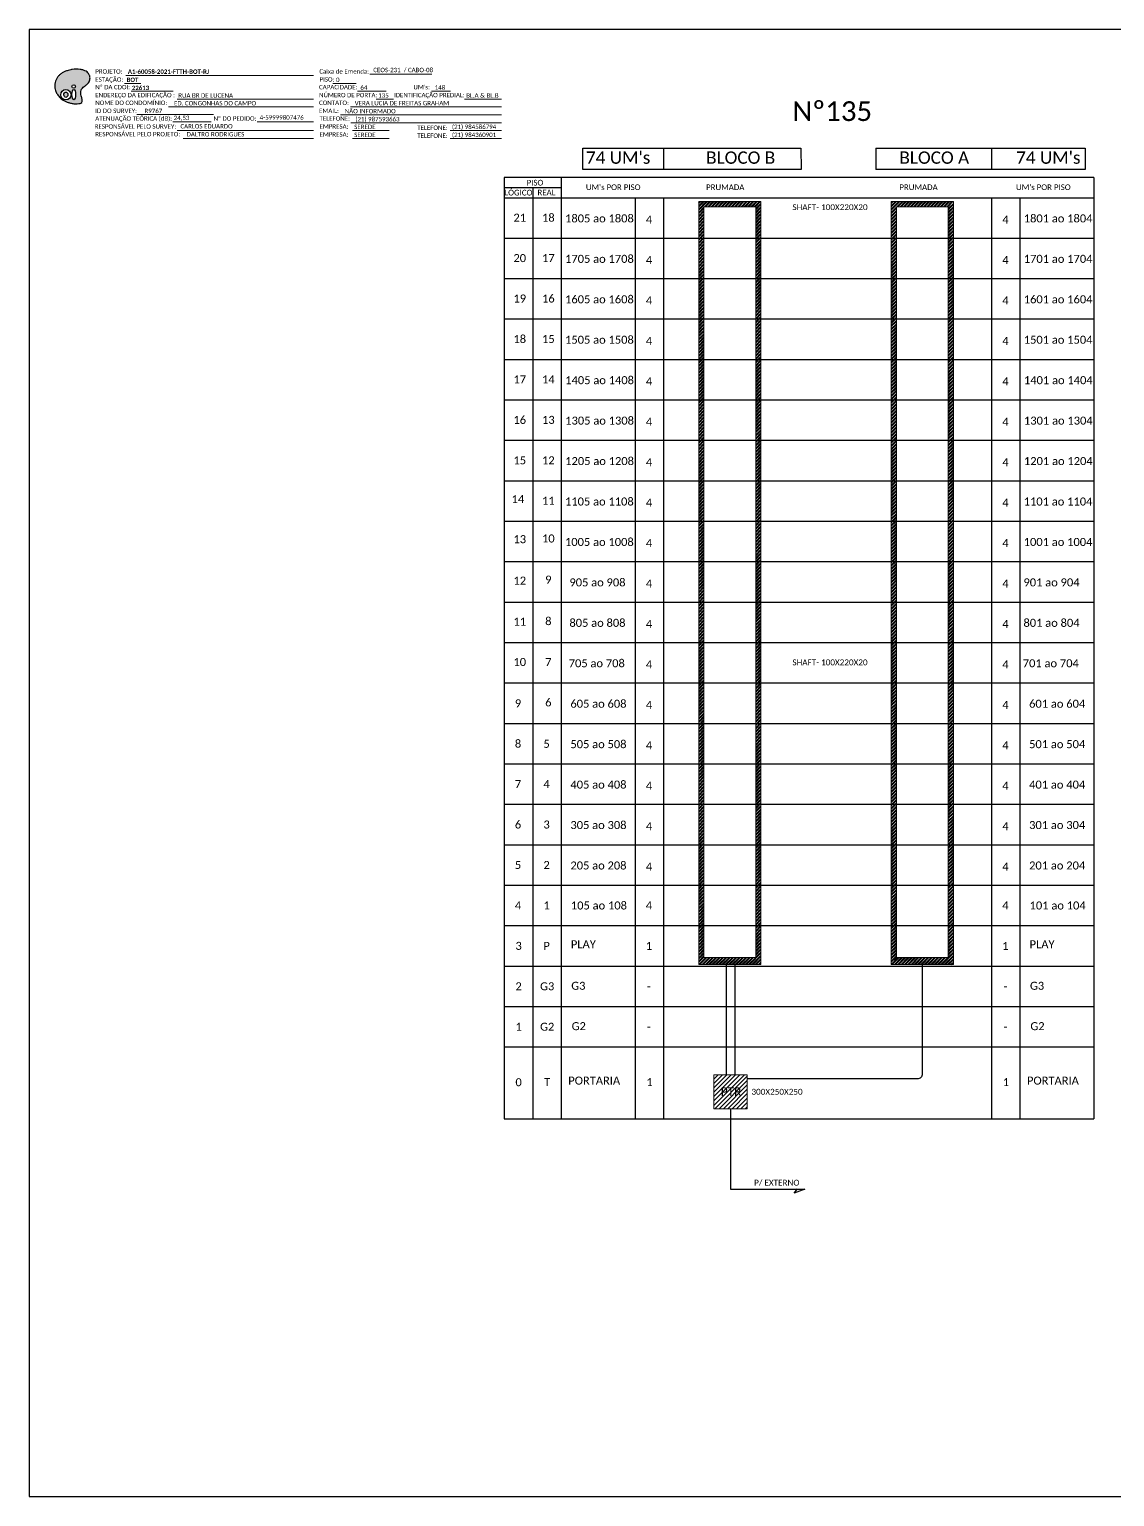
# Model space of a CAD drawing. Header units: metres. Extents: x -1286 to 443, y -500 to 94.
# Drawn here: x -398 to 42, y -500 to 94 of the extents above; entities that cross this region are included whole.
import ezdxf
from ezdxf.enums import TextEntityAlignment as Align

# ---------------------------------------------------------------- set-up
doc = ezdxf.new("R2010")
doc.units = ezdxf.units.M
doc.styles.add('WMF-Calibri0', font='calibri.ttf')
doc.styles.add('WMF-Calibri1', font='calibrib.ttf')

# ---------------------------------------------------------------- blocks, each defined once
blk = doc.blocks.new('OI')
h = blk.add_hatch(color=40)
edge = h.paths.add_edge_path()
edge.add_spline(control_points=[(4.35, -0.67), (3.92, -0.99), (3.26, -1.5), (2.81, -2.59), (2.9, -3.5), (3.06, -4.27), (3.31, -4.85), (3.37, -5.39), (3.4, -5.88), (3.2, -6.4), (2.54, -6.61), (1.65, -6.63), (0.55, -6.67), (-0.56, -6.42), (-1.61, -6.14), (-2.77, -5.61), (-3.92, -4.77), (-4.89, -3.7), (-5.34, -2.65), (-5.6, -1.94), (-5.85, -0.96), (-5.71, 0.47), (-5.1, 2.02), (-4.14, 3.02), (-3.3, 3.61), (-2.37, 4.16), (-1.36, 4.44), (-0.56, 4.7), (0.79, 4.85), (2.24, 4.97), (3.79, 4.57), (4.67, 4.21), (5.44, 3.65), (5.76, 2.99), (6.03, 2.21), (6.01, 1.46), (5.72, 0.64), (5.31, 0.08), (4.88, -0.38), (4.51, -0.55), (4.35, -0.67)], knot_values=[0, 0, 0, 0, 1.60434, 2.417191, 3.427595, 4.282808, 4.776746, 5.304182, 5.888771, 6.258406, 6.858137, 7.79129, 8.986195, 10.124242, 11.187857, 12.242908, 13.953784, 15.414161, 16.515391, 17.349188, 17.675853, 19.552021, 21.515531, 22.568638, 23.63245, 24.621084, 25.782718, 26.745347, 27.142653, 29.870543, 31.004649, 31.921532, 32.709589, 33.801391, 34.042471, 35.192333, 35.971461, 36.628871, 37.254359, 37.836911, 37.836911, 37.836911, 37.836911], degree=3, periodic=0)
h.paths.add_polyline_path([(1.13, -0.87, -1), (-0.04, -0.87, -1)], flags=16)
edge = h.paths.add_edge_path(flags=16)
edge.add_ellipse((0.56, -3.59), major_axis=(-0.02, 1.71), ratio=0.361305, start_angle=0, end_angle=360)
h.paths.add_polyline_path([(-0.36, -3.62, -1), (-3.8, -3.62, -1)], flags=16)
edge = h.paths.add_edge_path(flags=0)
edge.add_ellipse((-2.08, -3.62), major_axis=(0, 0.885), ratio=0.758294, start_angle=0, end_angle=360)
at = {"color": 40}
for centre, radius in [((-2.08, -3.62), 1.72), ((0.54, -0.87), 0.587)]:
    blk.add_circle(centre, radius, dxfattribs=at)
blk.add_ellipse((-2.08, -3.62), major_axis=(0, 0.885), ratio=0.758294, start_param=-3.141592653589792, end_param=3.141592653589792, dxfattribs=at)
blk.add_ellipse((0.56, -3.59), major_axis=(-0.02, 1.71), ratio=0.361305, dxfattribs=at)
at = {"color": 40, "start_tangent": (-0.800898, -0.598801), "end_tangent": (-0.800898, -0.598801)}
blk.add_spline([(4.35, -0.67), (3.2, -1.78), (2.9, -2.54), (2.92, -3.55), (3.12, -4.38), (3.28, -4.85), (3.37, -5.37), (3.35, -5.95), (3.2, -6.29), (2.66, -6.55), (1.73, -6.63), (0.54, -6.62), (-0.58, -6.41), (-1.6, -6.11), (-2.56, -5.67), (-3.95, -4.67), (-4.89, -3.56), (-5.37, -2.56), (-5.64, -1.78), (-5.72, -1.46), (-5.63, 0.42), (-4.84, 2.22), (-4.13, 2.99), (-3.27, 3.62), (-2.4, 4.09), (-1.3, 4.47), (-0.37, 4.72), (0.02, 4.77), (2.75, 4.8), (3.85, 4.53), (4.69, 4.16), (5.31, 3.68), (5.85, 2.73), (5.93, 2.5), (5.94, 1.35), (5.67, 0.62), (5.29, 0.08), (4.84, -0.36), (4.35, -0.67)], degree=3, dxfattribs=at)

msp = doc.modelspace()

# ---------------------------------------------------------------- hatches: boundary and pattern name
h = msp.add_hatch()
h.set_pattern_fill('ANSI32', color=3, scale=0.1)
h.set_pattern_definition([(45, (-7751.4532, 2152.0415), (-0.67351921, 0.67351921), []), (45, (-7751.0041, 2152.0415), (-0.67351921, 0.67351921), [])])
h.paths.add_polyline_path([(-101.61, 24.48), (-126.82, 24.48), (-126.82, -284.25), (-101.61, -284.25)])
h.paths.add_polyline_path([(-124.71, 22.37), (-103.72, 22.37), (-103.72, -281.64), (-124.71, -281.64)], flags=16)
h = msp.add_hatch()
h.set_pattern_fill('ANSI32', color=3, scale=0.1)
h.set_pattern_definition([(45, (-7673.5294, 2152.0415), (-0.67351921, 0.67351921), []), (45, (-7673.0804, 2152.0415), (-0.67351921, 0.67351921), [])])
h.paths.add_polyline_path([(-23.69, 24.48), (-48.89, 24.48), (-48.89, -284.39), (-23.69, -284.39)])
h.paths.add_polyline_path([(-46.78, 22.37), (-25.8, 22.37), (-25.8, -281.6), (-46.78, -281.6)], flags=16)
h = msp.add_hatch()
h.set_pattern_fill('ANSI31', color=1, scale=10, style=0)
h.set_pattern_definition([(45, (-732.3558, -726.7362), (-0.8838835, 0.8838835), [])])
h.paths.add_polyline_path([(-120.74, -342.77), (-107.17, -342.77), (-107.17, -329.01), (-120.74, -329.01)])
h.paths.add_polyline_path([(-118.73, -338.42), (-108.65, -338.42), (-108.65, -333.27), (-118.73, -333.27)], flags=24)

# ---------------------------------------------------------------- linework, layer by layer
msp.add_lwpolyline([(-397.99, -499.81), (443.01, -499.81), (443.01, 94.19), (-397.99, 94.19)], close=True)
at = {"color": 7, "lineweight": 0}
for points in [[(-359.4, 72.24), (-352.85, 72.24)], [(-358.88, 75.52), (-282.91, 75.52)], [(-275.11, 72.28), (-265.63, 72.28)], [(-260.07, 76.01), (-234.93, 76.01)], [(-356.73, 69.17), (-339.76, 69.17)], [(-338.16, 65.93), (-282.91, 65.93)], [(-265.06, 69.17), (-253.44, 69.17)], [(-257.48, 65.93), (-250.53, 65.93)], [(-235.12, 69.17), (-227.45, 69.17)], [(-221.78, 65.93), (-206.75, 65.93)], [(-354.41, 59.75), (-323.37, 59.75)], [(-341.57, 62.82), (-282.91, 62.82)], [(-271.99, 59.58), (-206.72, 59.58)], [(-267.95, 62.82), (-206.72, 62.82)], [(-339.88, 56.79), (-324.37, 56.79)], [(-305.65, 56.79), (-282.88, 56.79)], [(-267.7, 56.34), (-206.72, 56.34)], [(-338.16, 53.23), (-282.91, 53.23)], [(-335.67, 49.99), (-282.91, 49.99)], [(-267.09, 53.23), (-252.29, 53.23)], [(-267.09, 49.99), (-252.29, 49.99)], [(-227.49, 53.23), (-206.72, 53.23)], [(-227.49, 49.99), (-206.72, 49.99)]]:
    msp.add_lwpolyline(points, dxfattribs=at)
at = {"color": 7}
for points in [[(-85.37, 37.41), (-173.75, 37.41), (-173.75, 46.06), (-85.46, 46.06)], [(-85.46, 46.06), (-85.37, 37.41)], [(-55.15, 46.06), (-55.06, 37.41)], [(-55.15, 46.06), (29.69, 46.06), (29.69, 37.41), (-55.06, 37.41)]]:
    msp.add_lwpolyline(points, dxfattribs=at)
for points in [[(-141, 37.41), (-141, 46.06)], [(-8.19, 46.06), (-8.19, 37.41)], [(-205.58, 34.28), (-205.58, 26.05)], [(-194, 30.16), (-194, 26.05)], [(-182.43, 26.05), (-182.43, 34.28)], [(33.24, 34.28), (33.24, 26.05)], [(-205.58, 26.05), (33.24, 26.05)], [(-205.58, 26.05), (-205.58, -346.82)], [(-205.58, 26.05), (33.24, 26.05)], [(-194, 26.05), (-194, -346.82)], [(-182.43, -346.82), (-182.43, 26.05)], [(-152.57, 26.05), (-152.57, -346.82)], [(-141, -346.82), (-141, 26.05)], [(-8.19, 26.05), (-8.19, -346.82)], [(3.38, -346.82), (3.38, 26.05)], [(33.24, 26.05), (33.24, -346.82)], [(-205.58, 9.68), (33.24, 9.68)], [(-205.58, -6.69), (33.24, -6.69)], [(-205.58, -23.06), (33.24, -23.06)], [(-205.58, -39.44), (33.24, -39.44)], [(-205.58, -55.81), (33.24, -55.81)], [(-205.58, -72.18), (33.24, -72.18)], [(-205.58, -88.55), (33.24, -88.55)], [(-205.58, -104.92), (33.24, -104.92)], [(-205.58, -121.3), (33.24, -121.3)], [(-205.58, -137.67), (33.24, -137.67)], [(-205.58, -154.04), (33.24, -154.04)], [(-205.58, -170.41), (33.24, -170.41)], [(-205.58, -186.78), (33.24, -186.78)], [(-205.58, -203.15), (33.24, -203.15)], [(-205.58, -219.53), (33.24, -219.53)], [(-205.58, -235.9), (33.24, -235.9)], [(-205.58, -252.27), (33.24, -252.27)], [(-205.58, -268.64), (33.24, -268.64)], [(-205.58, -285.01), (33.24, -285.01)], [(-205.58, -301.39), (33.24, -301.39)], [(-205.58, -317.76), (33.24, -317.76)], [(-205.58, -346.82), (33.24, -346.82)]]:
    msp.add_lwpolyline(points)
at = {"color": 0}
for points in [[(33.24, 34.28), (-205.58, 34.28)], [(-205.58, 30.16), (-182.43, 30.16)], [(-205.58, 26.05), (33.24, 26.05)]]:
    msp.add_lwpolyline(points, dxfattribs=at)
at = {"color": 2, "lineweight": 0}
for points in [[(-126.82, 24.48), (-101.61, 24.48), (-101.61, -284.31), (-126.82, -284.31)], [(-48.89, 24.48), (-23.69, 24.48), (-23.69, -284.39), (-48.89, -284.39)], [(-124.71, 22.37), (-103.72, 22.37), (-103.72, -281.52), (-124.71, -281.52)], [(-46.78, 22.37), (-25.8, 22.37), (-25.8, -281.58), (-46.78, -281.58)]]:
    msp.add_lwpolyline(points, close=True, dxfattribs=at)
at = {"color": 3}
for points in [[(-115.56, -329.01), (-115.58, -284.31)], [(-112.06, -329.01), (-112.06, -284.31)]]:
    msp.add_lwpolyline(points, dxfattribs=at)
msp.add_lwpolyline([(-36.29, -284.39), (-36.29, -328.69, -0.414489), (-38.29, -330.69), (-107.17, -330.63)], format="xyb", dxfattribs=at)
at = {"color": 1, "lineweight": 0}
msp.add_lwpolyline([(-120.74, -329.01), (-107.17, -329.01), (-107.17, -342.77), (-120.74, -342.77)], close=True, dxfattribs=at)
at = {"color": 1}
for points in [[(-113.95, -342.77), (-113.95, -375.38), (-83.81, -375.38)], [(-88.23, -376.97), (-86.82, -375.14)], [(-83.81, -375.38), (-88.23, -376.97)]]:
    msp.add_lwpolyline(points, dxfattribs=at)

# ---------------------------------------------------------------- block references
at = {"color": 7, "xscale": 1.213923925163967, "yscale": 1.213923925163967, "zscale": 1.213923925163967, "rotation": 0.1532896023949059}
msp.add_blockref('OI', (-380.68, 72.14), dxfattribs=at)

# ---------------------------------------------------------------- texts
at = {"color": 7, "lineweight": 0, "style": 'WMF-Calibri0'}
for s, height, p in [('PROJETO:', 1.793, (-371.28, 76.26)), ('Caixa de Emenda:', 1.7927, (-280.52, 76.26)), ('ESTAÇÃO:', 1.793, (-371.28, 72.98)), ('Nº DA CDOI:', 1.7927, (-371.28, 69.91)), ('CAPACIDADE:', 1.7927, (-280.63, 69.91)), ('PISO:', 1.793, (-280.45, 73.03)), ("UM's:", 1.793, (-242.39, 69.91)), ('ENDEREÇO DA EDIFICAÇÃO :', 1.7927, (-371.28, 66.68)), ('NOME DO CONDOMÍNIO:', 1.7927, (-371.28, 63.56)), ('CONTATO:', 1.793, (-280.63, 63.56)), ('NÚMERO DE PORTA:', 1.7927, (-280.63, 66.68)), ('IDENTIFICAÇÃO PREDIAL:', 1.7927, (-250.26, 66.68)), ('ATENUAÇÃO TEÓRICA (dB):', 1.7927, (-371.28, 57.21)), ('ID DO SURVEY:', 1.7927, (-371.28, 60.33)), ('EMAIL:', 1.793, (-280.63, 60.33)), ('RESPONSÁVEL PELO SURVEY:', 1.7927, (-371.52, 53.98)), ('Nº DO PEDIDO:', 1.7927, (-323.36, 57.21)), ('TELEFONE:', 1.793, (-280.45, 57.21)), ('EMPRESA:', 1.793, (-280.45, 53.98)), ('TELEFONE:', 1.793, (-240.85, 53.47)), ('RESPONSÁVEL PELO PROJETO:', 1.7927, (-371.28, 50.87)), ('EMPRESA:', 1.793, (-280.45, 50.74)), ('TELEFONE:', 1.793, (-240.85, 50.24))]:
    msp.add_text(s, height=height, dxfattribs=at).set_placement(p)
at = {"color": 7}
for s, height, style, p in [('A1-60058-2021-FTTH-BOT-RJ', 1.7927, 'WMF-Calibri1', (-358.08, 76.17)), ('CEOS-231  / CABO-08', 1.7927, 'WMF-Calibri0', (-258.67, 76.85)), ('BOT', 1.793, 'WMF-Calibri1', (-358.6, 72.89)), ('0', 1.79, 'WMF-Calibri0', (-273.76, 72.88)), ('64', 1.793, 'WMF-Calibri0', (-263.89, 69.79)), ('148', 1.793, 'WMF-Calibri0', (-233.77, 69.77)), ('RUA BR DE LUCENA ', 1.7927, 'WMF-Calibri0', (-337.65, 66.52)), ('135', 1.793, 'WMF-Calibri0', (-256.66, 66.53)), ('BL.A & BL.B', 1.7927, 'WMF-Calibri0', (-221.02, 66.53)), ('Nº135', 8, 'WMF-Calibri0', (-88.89, 57.08)), ('R9767', 1.793, 'WMF-Calibri0', (-351.32, 60.28)), ('ED. CONGONHAS DO CAMPO', 1.7927, 'WMF-Calibri0', (-339.37, 63.39)), ('4-59999807476', 1.7927, 'WMF-Calibri0', (-304.7, 57.62)), ('NÃO INFORMADO', 1.7927, 'WMF-Calibri0', (-270.21, 60.18)), ('VERA LUCIA DE FREITAS GRAHAM  ', 1.7927, 'WMF-Calibri0', (-266.17, 63.42)), ('24,53', 1.793, 'WMF-Calibri0', (-339.5, 57.45)), ('CARLOS EDUARDO', 1.7927, 'WMF-Calibri0', (-336.77, 54.07)), ('SEREDE', 1.793, 'WMF-Calibri0', (-266.39, 53.83)), ('(21) 987593663', 1.7927, 'WMF-Calibri0', (-265.92, 56.94)), ('(21) 984586794', 1.7927, 'WMF-Calibri0', (-226.78, 53.83)), ('DALTRO RODRIGUES', 1.7927, 'WMF-Calibri0', (-334.28, 50.83)), ('SEREDE', 1.793, 'WMF-Calibri0', (-266.39, 50.59)), ('(21) 984360901', 1.7927, 'WMF-Calibri0', (-226.78, 50.59)), ('1805 ao 1808', 3.24, 'WMF-Calibri0', (-180.98, 16.04)), ('SHAFT- 100X220X20', 2.3729, 'WMF-Calibri0', (-88.89, 21.02)), ('1801 ao 1804', 3.24, 'WMF-Calibri0', (4.83, 16.04)), ('1705 ao 1708', 3.24, 'WMF-Calibri0', (-180.98, -0.33)), ('1701 ao 1704', 3.24, 'WMF-Calibri0', (4.83, -0.33)), ('1605 ao 1608', 3.24, 'WMF-Calibri0', (-180.98, -16.71)), ('1601 ao 1604', 3.24, 'WMF-Calibri0', (4.83, -16.71)), ('1505 ao 1508', 3.24, 'WMF-Calibri0', (-180.98, -33.08)), ('1501 ao 1504', 3.24, 'WMF-Calibri0', (4.83, -33.08)), ('1405 ao 1408', 3.24, 'WMF-Calibri0', (-180.91, -49.45)), ('1401 ao 1404', 3.24, 'WMF-Calibri0', (4.9, -49.45)), ('1305 ao 1308', 3.24, 'WMF-Calibri0', (-180.91, -65.82)), ('1301 ao 1304', 3.24, 'WMF-Calibri0', (4.9, -65.82)), ('1205 ao 1208', 3.24, 'WMF-Calibri0', (-180.91, -82.19)), ('1201 ao 1204', 3.24, 'WMF-Calibri0', (4.9, -82.19)), ('1105 ao 1108', 3.24, 'WMF-Calibri0', (-181.01, -98.57)), ('1101 ao 1104', 3.24, 'WMF-Calibri0', (4.8, -98.57)), ('1005 ao 1008', 3.24, 'WMF-Calibri0', (-181.01, -114.94)), ('1001 ao 1004', 3.24, 'WMF-Calibri0', (4.8, -114.94)), ('905 ao 908', 3.24, 'WMF-Calibri0', (-179.21, -131.31)), ('901 ao 904', 3.24, 'WMF-Calibri0', (4.71, -131.31)), ('805 ao 808', 3.24, 'WMF-Calibri0', (-179.21, -147.68)), ('801 ao 804', 3.24, 'WMF-Calibri0', (4.71, -147.68)), ('705 ao 708', 3.24, 'WMF-Calibri0', (-179.5, -164.05)), ('SHAFT- 100X220X20', 2.3729, 'WMF-Calibri0', (-88.89, -163.26)), ('701 ao 704', 3.24, 'WMF-Calibri0', (4.42, -164.05)), ('605 ao 608', 3.24, 'WMF-Calibri0', (-178.81, -180.43)), ('601 ao 604', 3.24, 'WMF-Calibri0', (7, -180.43)), ('505 ao 508', 3.24, 'WMF-Calibri0', (-178.81, -196.8)), ('501 ao 504', 3.24, 'WMF-Calibri0', (7, -196.8)), ('405 ao 408', 3.24, 'WMF-Calibri0', (-178.81, -213.17)), ('401 ao 404', 3.24, 'WMF-Calibri0', (7, -213.17)), ('305 ao 308', 3.24, 'WMF-Calibri0', (-178.81, -229.54)), ('301 ao 304', 3.24, 'WMF-Calibri0', (7, -229.54)), ('205 ao 208', 3.24, 'WMF-Calibri0', (-178.81, -245.91)), ('201 ao 204', 3.24, 'WMF-Calibri0', (7, -245.91)), ('105 ao 108', 3.24, 'WMF-Calibri0', (-178.63, -262.1)), ('101 ao 104', 3.24, 'WMF-Calibri0', (7.19, -262.1)), ('PLAY', 3.24, 'WMF-Calibri0', (-178.63, -277.8)), ('PLAY', 3.24, 'WMF-Calibri0', (7.19, -277.8)), ('G3', 3.24, 'WMF-Calibri0', (-178.47, -294.61)), ('G3', 3.24, 'WMF-Calibri0', (7.34, -294.61)), ('G2', 3.24, 'WMF-Calibri0', (-178.3, -310.96)), ('G2', 3.24, 'WMF-Calibri0', (7.51, -310.96)), ('PORTARIA', 3.24, 'WMF-Calibri0', (-179.68, -332.99)), ('PORTARIA', 3.24, 'WMF-Calibri0', (6.13, -332.99)), ('PTR', 3.433, 'WMF-Calibri0', (-117.87, -337.55)), ('300X250X250', 2.3729, 'WMF-Calibri0', (-105.47, -337.09)), ('P/ EXTERNO', 2.373, 'WMF-Calibri0', (-104.39, -373.89))]:
    msp.add_text(s, height=height, dxfattribs=dict(at, style=style)).set_placement(p)
at = {"color": 7, "style": 'WMF-Calibri1'}
msp.add_text('22613', height=1.793, dxfattribs=at).set_placement((-352.95, 69.6), align=Align.CENTER)
at = {"color": 0, "style": 'WMF-Calibri0'}
for s, height, p in [("74 UM's", 5, (-172.54, 39.77)), ('BLOCO B', 5, (-123.85, 39.77)), ('BLOCO A', 5, (-45.55, 39.77)), ("74 UM's", 5, (1.7, 39.77)), ('  LÓGICO', 2.3, (-207.16, 26.94)), ('     PISO', 2.3, (-200.61, 30.97)), ("UM's POR PISO", 2.3, (-172.54, 29.12)), ('PRUMADA', 2.3, (-123.85, 29.12)), ('PRUMADA', 2.3, (-45.55, 29.12)), ("UM's POR PISO", 2.3, (1.7, 29.12)), ('    REAL', 2.3, (-195.4, 27))]:
    msp.add_text(s, height=height, dxfattribs=at).set_placement(p)
at = {"color": 7, "style": 'WMF-Calibri0'}
for s, p in [('21', (-199.33, 17.96)), ('18', (-187.75, 17.96)), ('20', (-199.33, 1.59)), ('17', (-187.75, 1.59)), ('19', (-199.33, -14.78)), ('16', (-187.75, -14.78)), ('18', (-199.33, -31.15)), ('15', (-187.75, -31.15)), ('17', (-199.33, -47.52)), ('14', (-187.75, -47.52)), ('16', (-199.33, -63.9)), ('13', (-187.75, -63.9)), ('15', (-199.33, -80.27)), ('12', (-187.75, -80.27)), ('14', (-200.08, -95.99)), ('11', (-187.75, -96.64)), ('13', (-199.33, -112.2)), ('10', (-187.75, -111.92)), ('12', (-199.33, -128.98)), ('9', (-187.75, -128.57)), ('11', (-199.33, -145.57)), ('8', (-187.75, -145.36)), ('10', (-199.33, -161.91)), ('7', (-187.75, -161.95)), ('6', (-187.75, -178.28))]:
    msp.add_text(s, height=3.24, dxfattribs=at).set_placement(p, align=Align.MIDDLE_CENTER)
for tag, flags, p in [('4', 4, (-146.97, 17.19)), ('4', 4, (-2.59, 17.19)), ('4', 4, (-146.97, 0.82)), ('4', 4, (-2.59, 0.82)), ('4', 4, (-146.97, -15.55)), ('4', 4, (-2.59, -15.55)), ('4', 4, (-146.97, -31.92)), ('4', 4, (-2.59, -31.92)), ('4', 4, (-146.97, -48.3)), ('4', 4, (-2.59, -48.3)), ('4', 4, (-146.97, -64.67)), ('4', 4, (-2.59, -64.67)), ('4', 4, (-146.97, -81.04)), ('4', 4, (-2.59, -81.04)), ('4', 4, (-146.97, -97.41)), ('4', 4, (-2.59, -97.41)), ('4', 4, (-146.97, -113.78)), ('4', 4, (-2.59, -113.78)), ('4', 4, (-146.97, -130.15)), ('4', 4, (-2.59, -130.15)), ('4', 4, (-146.97, -146.53)), ('4', 4, (-2.59, -146.53)), ('4', 4, (-146.97, -162.9)), ('4', 4, (-2.59, -162.9)), ('9', 4, (-200.03, -178.66)), ('4', 4, (-146.97, -179.27)), ('4', 4, (-2.59, -179.27)), ('8', 4, (-200.03, -194.97)), ('5', 4, (-188.46, -195.04)), ('4', 4, (-146.97, -195.64)), ('4', 4, (-2.59, -195.64)), ('7', 4, (-200.03, -211.34)), ('4', 4, (-188.46, -211.34)), ('4', 4, (-146.97, -212.01)), ('4', 4, (-2.59, -212.01)), ('6', 4, (-200.03, -227.71)), ('3', 4, (-188.46, -227.71)), ('4', 4, (-146.97, -228.39)), ('4', 4, (-2.59, -228.39)), ('5', 4, (-200.03, -244.08)), ('2', 4, (-188.46, -244.08)), ('4', 4, (-146.97, -244.76)), ('4', 4, (-2.59, -244.76)), ('4', 4, (-200.03, -260.46)), ('1', 4, (-188.46, -260.46)), ('4', 4, (-147, -260.47)), ('4', 4, (-2.62, -260.47)), ('3', 4, (-199.79, -276.83)), ('P', 4, (-188.46, -276.83)), ('1', 4, (-147, -276.84)), ('1', 4, (-2.62, -276.84)), ('2', 4, (-199.79, -293.2)), ('G3', 4, (-188.22, -293.2)), ('-', 4, (-147, -293.21)), ('-', 4, (-2.62, -293.21)), ('1', 4, (-199.79, -309.57)), ('G2', 4, (-188.22, -309.57)), ('-', 4, (-147, -309.58)), ('-', 4, (-2.62, -309.58)), ('0', 4, (-199.79, -332.04)), ('T', 12, (-188.22, -332.01)), ('1', 4, (-146.79, -332.01)), ('1', 4, (-2.41, -332.01))]:
    msp.add_attdef(tag, text='XX', height=3.24, dxfattribs=dict(at, flags=flags)).set_placement(p, align=Align.MIDDLE_CENTER)

doc.saveas('drawing.dxf')
